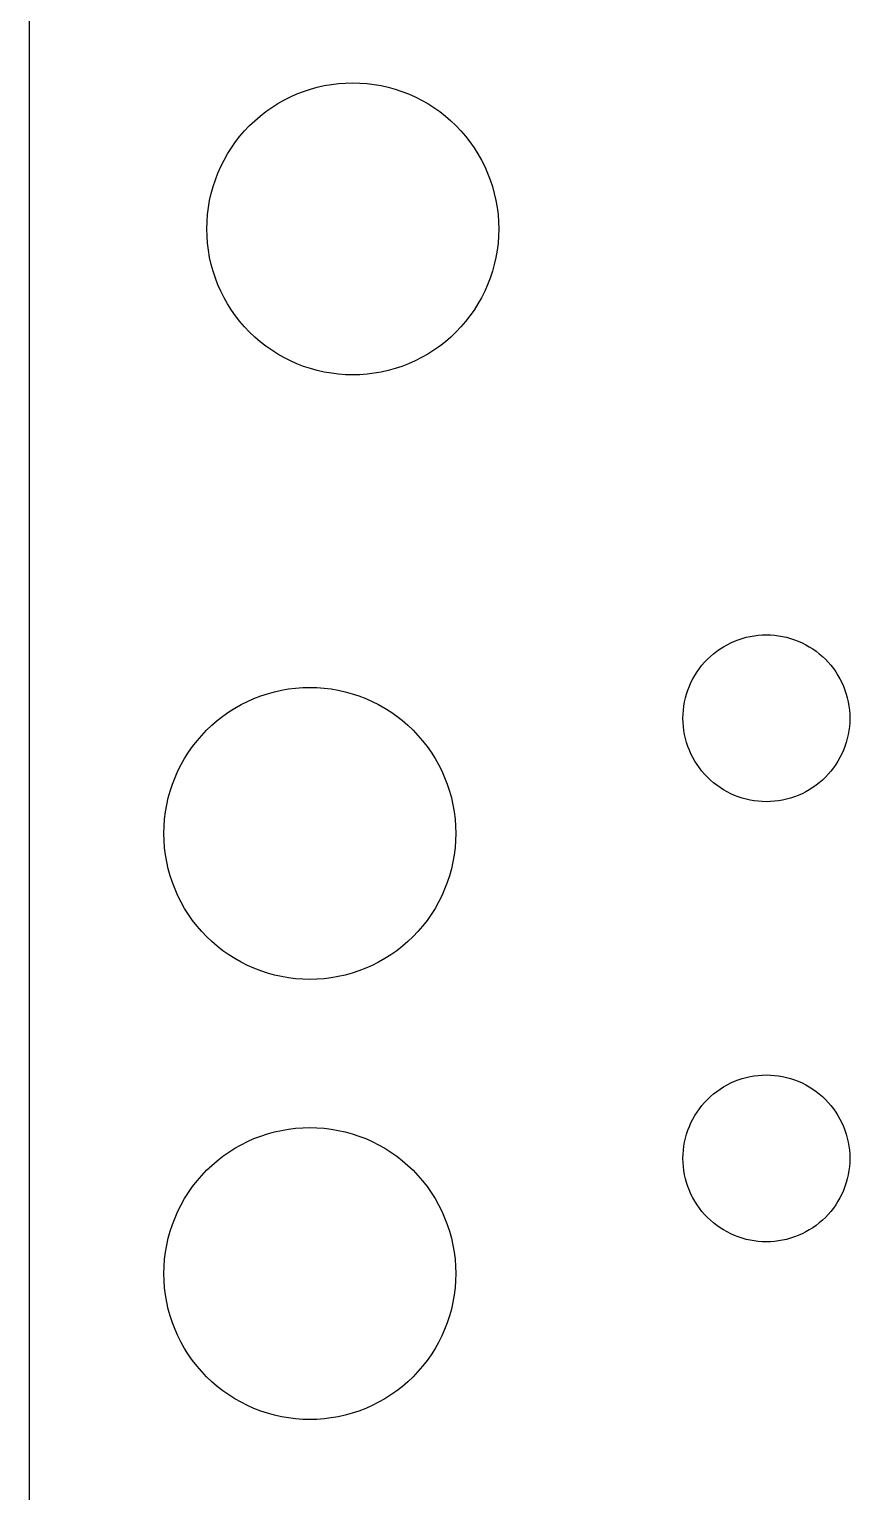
# Model space of a CAD drawing. Header units: metres. Extents: x -41 to 0, y -128 to 0.
# Drawn here: x -40.64 to -20.96, y -96.93 to -61.88 of the extents above; entities that cross this region are included whole.
import ezdxf

# ---------------------------------------------------------------- set-up
doc = ezdxf.new("R2010")
doc.units = ezdxf.units.M

msp = doc.modelspace()

# ---------------------------------------------------------------- linework, layer by layer
for p, q in [((-40.64, 0), (-40.64, -128.5)), ((-34.3764, -63.496), (-34.2194, -63.4264)), ((-34.2194, -63.4264), (-34.0591, -63.3646)), ((-34.0591, -63.3646), (-33.896, -63.3107)), ((-33.896, -63.3107), (-33.7304, -63.2649)), ((-33.7304, -63.2649), (-33.5628, -63.2272)), ((-33.5628, -63.2272), (-33.3936, -63.1979)), ((-33.3936, -63.1979), (-33.2231, -63.1768)), ((-33.2231, -63.1768), (-33.0517, -63.1642)), ((-33.0517, -63.1642), (-32.88, -63.16)), ((-32.88, -63.16), (-32.7083, -63.1642)), ((-32.7083, -63.1642), (-32.5369, -63.1768)), ((-32.5369, -63.1768), (-32.3664, -63.1979)), ((-32.3664, -63.1979), (-32.1972, -63.2272)), ((-32.1972, -63.2272), (-32.0296, -63.2649)), ((-32.0296, -63.2649), (-31.864, -63.3107)), ((-31.864, -63.3107), (-31.7009, -63.3646)), ((-31.7009, -63.3646), (-31.5406, -63.4264)), ((-31.5406, -63.4264), (-31.3835, -63.496)), ((-34.9649, -63.8488), (-34.8245, -63.7498)), ((-34.8245, -63.7498), (-34.6794, -63.6579)), ((-34.6794, -63.6579), (-34.5299, -63.5733)), ((-34.5299, -63.5733), (-34.3764, -63.496)), ((-31.3835, -63.496), (-31.2301, -63.5733)), ((-31.2301, -63.5733), (-31.0806, -63.6579)), ((-31.0806, -63.6579), (-30.9355, -63.7498)), ((-30.9355, -63.7498), (-30.795, -63.8488)), ((-35.3549, -64.1851), (-35.2305, -64.0667)), ((-35.2305, -64.0667), (-35.1004, -63.9545)), ((-35.1004, -63.9545), (-34.9649, -63.8488)), ((-30.795, -63.8488), (-30.6596, -63.9545)), ((-30.6596, -63.9545), (-30.5295, -64.0667)), ((-30.5295, -64.0667), (-30.4051, -64.1851)), ((-35.6912, -64.575), (-35.5855, -64.4396)), ((-35.5855, -64.4396), (-35.4733, -64.3095)), ((-35.4733, -64.3095), (-35.3549, -64.1851)), ((-30.4051, -64.1851), (-30.2867, -64.3095)), ((-30.2867, -64.3095), (-30.1745, -64.4396)), ((-30.1745, -64.4396), (-30.0688, -64.575)), ((-35.882, -64.8606), (-35.7901, -64.7155)), ((-35.7901, -64.7155), (-35.6912, -64.575)), ((-30.0688, -64.575), (-29.9698, -64.7155)), ((-29.9698, -64.7155), (-29.8779, -64.8606)), ((-36.1136, -65.3206), (-36.044, -65.1636)), ((-36.044, -65.1636), (-35.9667, -65.0101)), ((-35.9667, -65.0101), (-35.882, -64.8606)), ((-29.8779, -64.8606), (-29.7933, -65.0101)), ((-29.7933, -65.0101), (-29.716, -65.1636)), ((-29.716, -65.1636), (-29.6464, -65.3206)), ((-36.2293, -65.644), (-36.1754, -65.4809)), ((-36.1754, -65.4809), (-36.1136, -65.3206)), ((-29.6464, -65.3206), (-29.5846, -65.4809)), ((-29.5846, -65.4809), (-29.5307, -65.644)), ((-36.3127, -65.9772), (-36.2751, -65.8096)), ((-36.2751, -65.8096), (-36.2293, -65.644)), ((-29.5307, -65.644), (-29.4849, -65.8096)), ((-29.4849, -65.8096), (-29.4473, -65.9772)), ((-36.3631, -66.3169), (-36.3421, -66.1464)), ((-36.3421, -66.1464), (-36.3127, -65.9772)), ((-29.4473, -65.9772), (-29.4179, -66.1464)), ((-29.4179, -66.1464), (-29.3969, -66.3169)), ((-36.38, -66.66), (-36.3758, -66.4883)), ((-36.3758, -66.4883), (-36.3631, -66.3169)), ((-29.3969, -66.3169), (-29.3842, -66.4883)), ((-29.3842, -66.4883), (-29.38, -66.66)), ((-36.3758, -66.8317), (-36.38, -66.66)), ((-36.3631, -67.0031), (-36.3758, -66.8317)), ((-29.3842, -66.8317), (-29.3969, -67.0031)), ((-29.38, -66.66), (-29.3842, -66.8317)), ((-36.3421, -67.1736), (-36.3631, -67.0031)), ((-36.3127, -67.3428), (-36.3421, -67.1736)), ((-29.4179, -67.1736), (-29.4473, -67.3428)), ((-29.3969, -67.0031), (-29.4179, -67.1736)), ((-36.2751, -67.5104), (-36.3127, -67.3428)), ((-36.2293, -67.676), (-36.2751, -67.5104)), ((-29.4849, -67.5104), (-29.5307, -67.676)), ((-29.4473, -67.3428), (-29.4849, -67.5104)), ((-36.1754, -67.8391), (-36.2293, -67.676)), ((-36.1136, -67.9994), (-36.1754, -67.8391)), ((-36.044, -68.1564), (-36.1136, -67.9994)), ((-29.6464, -67.9994), (-29.716, -68.1564)), ((-29.5846, -67.8391), (-29.6464, -67.9994)), ((-29.5307, -67.676), (-29.5846, -67.8391)), ((-35.9667, -68.3099), (-36.044, -68.1564)), ((-35.882, -68.4594), (-35.9667, -68.3099)), ((-29.7933, -68.3099), (-29.8779, -68.4594)), ((-29.716, -68.1564), (-29.7933, -68.3099)), ((-35.7901, -68.6045), (-35.882, -68.4594)), ((-35.6912, -68.7449), (-35.7901, -68.6045)), ((-29.9698, -68.6045), (-30.0688, -68.7449)), ((-29.8779, -68.4594), (-29.9698, -68.6045)), ((-35.5855, -68.8804), (-35.6912, -68.7449)), ((-35.4733, -69.0105), (-35.5855, -68.8804)), ((-35.3549, -69.1349), (-35.4733, -69.0105)), ((-30.2867, -69.0105), (-30.4051, -69.1349)), ((-30.1745, -68.8804), (-30.2867, -69.0105)), ((-30.0688, -68.7449), (-30.1745, -68.8804)), ((-35.2305, -69.2533), (-35.3549, -69.1349)), ((-35.1004, -69.3655), (-35.2305, -69.2533)), ((-34.9649, -69.4712), (-35.1004, -69.3655)), ((-30.6596, -69.3655), (-30.795, -69.4712)), ((-30.5295, -69.2533), (-30.6596, -69.3655)), ((-30.4051, -69.1349), (-30.5295, -69.2533)), ((-34.8245, -69.5701), (-34.9649, -69.4712)), ((-34.6794, -69.662), (-34.8245, -69.5701)), ((-34.5299, -69.7467), (-34.6794, -69.662)), ((-34.3764, -69.824), (-34.5299, -69.7467)), ((-31.2301, -69.7467), (-31.3835, -69.824)), ((-31.0806, -69.662), (-31.2301, -69.7467)), ((-30.9355, -69.5701), (-31.0806, -69.662)), ((-30.795, -69.4712), (-30.9355, -69.5701)), ((-34.2194, -69.8936), (-34.3764, -69.824)), ((-34.0591, -69.9554), (-34.2194, -69.8936)), ((-33.896, -70.0093), (-34.0591, -69.9554)), ((-33.7304, -70.0551), (-33.896, -70.0093)), ((-33.5628, -70.0927), (-33.7304, -70.0551)), ((-33.3936, -70.1221), (-33.5628, -70.0927)), ((-32.1972, -70.0927), (-32.3664, -70.1221)), ((-32.0296, -70.0551), (-32.1972, -70.0927)), ((-31.864, -70.0093), (-32.0296, -70.0551)), ((-31.7009, -69.9554), (-31.864, -70.0093)), ((-31.5406, -69.8936), (-31.7009, -69.9554)), ((-31.3835, -69.824), (-31.5406, -69.8936)), ((-33.2231, -70.1431), (-33.3936, -70.1221)), ((-33.0517, -70.1558), (-33.2231, -70.1431)), ((-32.88, -70.16), (-33.0517, -70.1558)), ((-32.7083, -70.1558), (-32.88, -70.16)), ((-32.5369, -70.1431), (-32.7083, -70.1558)), ((-32.3664, -70.1221), (-32.5369, -70.1431)), ((-23.3502, -76.4284), (-23.2534, -76.4116)), ((-23.2534, -76.4116), (-23.156, -76.3996)), ((-23.156, -76.3996), (-23.0581, -76.3924)), ((-23.0581, -76.3924), (-22.96, -76.39)), ((-22.96, -76.39), (-22.8619, -76.3924)), ((-22.8619, -76.3924), (-22.764, -76.3996)), ((-22.764, -76.3996), (-22.6665, -76.4116)), ((-22.6665, -76.4116), (-22.5698, -76.4284)), ((-24.1514, -76.7836), (-24.0711, -76.7271)), ((-24.0711, -76.7271), (-23.9882, -76.6745)), ((-23.9882, -76.6745), (-23.9028, -76.6262)), ((-23.9028, -76.6262), (-23.8151, -76.582)), ((-23.8151, -76.582), (-23.7254, -76.5422)), ((-23.7254, -76.5422), (-23.6338, -76.5069)), ((-23.6338, -76.5069), (-23.5406, -76.4761)), ((-23.5406, -76.4761), (-23.446, -76.4499)), ((-23.446, -76.4499), (-23.3502, -76.4284)), ((-22.5698, -76.4284), (-22.474, -76.4499)), ((-22.474, -76.4499), (-22.3794, -76.4761)), ((-22.3794, -76.4761), (-22.2862, -76.5069)), ((-22.2862, -76.5069), (-22.1946, -76.5422)), ((-22.1946, -76.5422), (-22.1049, -76.582)), ((-22.1049, -76.582), (-22.0172, -76.6262)), ((-22.0172, -76.6262), (-21.9318, -76.6745)), ((-21.9318, -76.6745), (-21.8488, -76.7271)), ((-21.8488, -76.7271), (-21.7686, -76.7836)), ((-24.506, -77.1212), (-24.4419, -77.0469)), ((-24.4419, -77.0469), (-24.3742, -76.9758)), ((-24.3742, -76.9758), (-24.3031, -76.9081)), ((-24.3031, -76.9081), (-24.2288, -76.844)), ((-24.2288, -76.844), (-24.1514, -76.7836)), ((-21.7686, -76.7836), (-21.6912, -76.844)), ((-21.6912, -76.844), (-21.6169, -76.9081)), ((-21.6169, -76.9081), (-21.5458, -76.9758)), ((-21.5458, -76.9758), (-21.4781, -77.0469)), ((-21.4781, -77.0469), (-21.414, -77.1212)), ((-24.768, -77.5349), (-24.7238, -77.4472)), ((-24.7238, -77.4472), (-24.6754, -77.3618)), ((-24.6754, -77.3618), (-24.6229, -77.2789)), ((-24.6229, -77.2789), (-24.5664, -77.1986)), ((-24.5664, -77.1986), (-24.506, -77.1212)), ((-21.414, -77.1212), (-21.3536, -77.1986)), ((-21.3536, -77.1986), (-21.2971, -77.2789)), ((-21.2971, -77.2789), (-21.2445, -77.3618)), ((-21.2445, -77.3618), (-21.1962, -77.4472)), ((-21.1962, -77.4472), (-21.152, -77.5349)), ((-35.0891, -77.8546), (-34.926, -77.8007)), ((-34.926, -77.8007), (-34.7604, -77.7549)), ((-34.7604, -77.7549), (-34.5928, -77.7173)), ((-34.5928, -77.7173), (-34.4236, -77.6879)), ((-34.4236, -77.6879), (-34.2531, -77.6669)), ((-34.2531, -77.6669), (-34.0817, -77.6542)), ((-34.0817, -77.6542), (-33.91, -77.65)), ((-33.91, -77.65), (-33.7383, -77.6542)), ((-33.7383, -77.6542), (-33.5669, -77.6669)), ((-33.5669, -77.6669), (-33.3964, -77.6879)), ((-33.3964, -77.6879), (-33.2272, -77.7173)), ((-33.2272, -77.7173), (-33.0596, -77.7549)), ((-33.0596, -77.7549), (-32.894, -77.8007)), ((-32.894, -77.8007), (-32.7309, -77.8546)), ((-24.9001, -77.904), (-24.8739, -77.8094)), ((-24.8739, -77.8094), (-24.8431, -77.7162)), ((-24.8431, -77.7162), (-24.8078, -77.6246)), ((-24.8078, -77.6246), (-24.768, -77.5349)), ((-21.152, -77.5349), (-21.1122, -77.6246)), ((-21.1122, -77.6246), (-21.0769, -77.7162)), ((-21.0769, -77.7162), (-21.0461, -77.8094)), ((-21.0461, -77.8094), (-21.0199, -77.904)), ((-35.8545, -78.2399), (-35.7094, -78.1479)), ((-35.7094, -78.1479), (-35.5599, -78.0633)), ((-35.5599, -78.0633), (-35.4064, -77.986)), ((-35.4064, -77.986), (-35.2494, -77.9164)), ((-35.2494, -77.9164), (-35.0891, -77.8546)), ((-32.7309, -77.8546), (-32.5706, -77.9164)), ((-32.5706, -77.9164), (-32.4136, -77.986)), ((-32.4136, -77.986), (-32.2601, -78.0633)), ((-32.2601, -78.0633), (-32.1106, -78.1479)), ((-32.1106, -78.1479), (-31.9655, -78.2399)), ((-24.9504, -78.194), (-24.9383, -78.0965)), ((-24.9383, -78.0965), (-24.9216, -77.9998)), ((-24.9216, -77.9998), (-24.9001, -77.904)), ((-21.0199, -77.904), (-20.9984, -77.9998)), ((-20.9984, -77.9998), (-20.9816, -78.0965)), ((-20.9816, -78.0965), (-20.9696, -78.194)), ((-36.2605, -78.5567), (-36.1304, -78.4445)), ((-36.1304, -78.4445), (-35.9949, -78.3388)), ((-35.9949, -78.3388), (-35.8545, -78.2399)), ((-31.9655, -78.2399), (-31.825, -78.3388)), ((-31.825, -78.3388), (-31.6896, -78.4445)), ((-31.6896, -78.4445), (-31.5595, -78.5567)), ((-24.96, -78.39), (-24.9576, -78.2919)), ((-24.9576, -78.4881), (-24.96, -78.39)), ((-24.9576, -78.2919), (-24.9504, -78.194)), ((-24.9504, -78.586), (-24.9576, -78.4881)), ((-20.9696, -78.194), (-20.9624, -78.2919)), ((-20.9624, -78.4881), (-20.9696, -78.586)), ((-20.9624, -78.2919), (-20.96, -78.39)), ((-20.96, -78.39), (-20.9624, -78.4881)), ((-36.6155, -78.9296), (-36.5033, -78.7995)), ((-36.5033, -78.7995), (-36.3849, -78.6751)), ((-36.3849, -78.6751), (-36.2605, -78.5567)), ((-31.5595, -78.5567), (-31.4351, -78.6751)), ((-31.4351, -78.6751), (-31.3167, -78.7995)), ((-31.3167, -78.7995), (-31.2045, -78.9296)), ((-24.9383, -78.6835), (-24.9504, -78.586)), ((-24.9216, -78.7802), (-24.9383, -78.6835)), ((-24.9001, -78.876), (-24.9216, -78.7802)), ((-20.9984, -78.7802), (-21.0199, -78.876)), ((-20.9816, -78.6835), (-20.9984, -78.7802)), ((-20.9696, -78.586), (-20.9816, -78.6835)), ((-36.912, -79.3506), (-36.8201, -79.2055)), ((-36.8201, -79.2055), (-36.7212, -79.065)), ((-36.7212, -79.065), (-36.6155, -78.9296)), ((-31.2045, -78.9296), (-31.0988, -79.065)), ((-31.0988, -79.065), (-30.9998, -79.2055)), ((-30.9998, -79.2055), (-30.9079, -79.3506)), ((-24.8739, -78.9706), (-24.9001, -78.876)), ((-24.8431, -79.0638), (-24.8739, -78.9706)), ((-24.8078, -79.1554), (-24.8431, -79.0638)), ((-24.768, -79.2451), (-24.8078, -79.1554)), ((-21.1122, -79.1554), (-21.152, -79.2451)), ((-21.0769, -79.0638), (-21.1122, -79.1554)), ((-21.0461, -78.9706), (-21.0769, -79.0638)), ((-21.0199, -78.876), (-21.0461, -78.9706)), ((-37.074, -79.6535), (-36.9967, -79.5001)), ((-36.9967, -79.5001), (-36.912, -79.3506)), ((-30.9079, -79.3506), (-30.8233, -79.5001)), ((-30.8233, -79.5001), (-30.746, -79.6535)), ((-24.7238, -79.3328), (-24.768, -79.2451)), ((-24.6754, -79.4182), (-24.7238, -79.3328)), ((-24.6229, -79.5011), (-24.6754, -79.4182)), ((-24.5664, -79.5814), (-24.6229, -79.5011)), ((-21.2971, -79.5011), (-21.3536, -79.5814)), ((-21.2445, -79.4182), (-21.2971, -79.5011)), ((-21.1962, -79.3328), (-21.2445, -79.4182)), ((-21.152, -79.2451), (-21.1962, -79.3328)), ((-37.2054, -79.9709), (-37.1436, -79.8106)), ((-37.1436, -79.8106), (-37.074, -79.6535)), ((-30.746, -79.6535), (-30.6764, -79.8106)), ((-30.6764, -79.8106), (-30.6146, -79.9709)), ((-24.506, -79.6588), (-24.5664, -79.5814)), ((-24.4419, -79.7331), (-24.506, -79.6588)), ((-24.3742, -79.8042), (-24.4419, -79.7331)), ((-24.3031, -79.8719), (-24.3742, -79.8042)), ((-24.2288, -79.936), (-24.3031, -79.8719)), ((-21.6169, -79.8719), (-21.6912, -79.936)), ((-21.5458, -79.8042), (-21.6169, -79.8719)), ((-21.4781, -79.7331), (-21.5458, -79.8042)), ((-21.414, -79.6588), (-21.4781, -79.7331)), ((-21.3536, -79.5814), (-21.414, -79.6588)), ((-37.3051, -80.2996), (-37.2593, -80.134)), ((-37.2593, -80.134), (-37.2054, -79.9709)), ((-30.6146, -79.9709), (-30.5607, -80.134)), ((-30.5607, -80.134), (-30.5149, -80.2996)), ((-24.1514, -79.9964), (-24.2288, -79.936)), ((-24.0711, -80.0529), (-24.1514, -79.9964)), ((-23.9882, -80.1055), (-24.0711, -80.0529)), ((-23.9028, -80.1538), (-23.9882, -80.1055)), ((-23.8151, -80.198), (-23.9028, -80.1538)), ((-23.7254, -80.2378), (-23.8151, -80.198)), ((-23.6338, -80.2731), (-23.7254, -80.2378)), ((-23.5406, -80.3039), (-23.6338, -80.2731)), ((-22.2862, -80.2731), (-22.3794, -80.3039)), ((-22.1946, -80.2378), (-22.2862, -80.2731)), ((-22.1049, -80.198), (-22.1946, -80.2378)), ((-22.0172, -80.1538), (-22.1049, -80.198)), ((-21.9318, -80.1055), (-22.0172, -80.1538)), ((-21.8488, -80.0529), (-21.9318, -80.1055)), ((-21.7686, -79.9964), (-21.8488, -80.0529)), ((-21.6912, -79.936), (-21.7686, -79.9964)), ((-37.3721, -80.6364), (-37.3427, -80.4672)), ((-37.3427, -80.4672), (-37.3051, -80.2996)), ((-30.5149, -80.2996), (-30.4772, -80.4672)), ((-30.4772, -80.4672), (-30.4479, -80.6364)), ((-23.446, -80.3301), (-23.5406, -80.3039)), ((-23.3502, -80.3516), (-23.446, -80.3301)), ((-23.2534, -80.3683), (-23.3502, -80.3516)), ((-23.156, -80.3804), (-23.2534, -80.3683)), ((-23.0581, -80.3876), (-23.156, -80.3804)), ((-22.96, -80.39), (-23.0581, -80.3876)), ((-22.8619, -80.3876), (-22.96, -80.39)), ((-22.764, -80.3804), (-22.8619, -80.3876)), ((-22.6665, -80.3683), (-22.764, -80.3804)), ((-22.5698, -80.3516), (-22.6665, -80.3683)), ((-22.474, -80.3301), (-22.5698, -80.3516)), ((-22.3794, -80.3039), (-22.474, -80.3301)), ((-37.4058, -80.9783), (-37.3931, -80.8069)), ((-37.3931, -80.8069), (-37.3721, -80.6364)), ((-30.4479, -80.6364), (-30.4268, -80.8069)), ((-30.4268, -80.8069), (-30.4142, -80.9783)), ((-37.41, -81.15), (-37.4058, -80.9783)), ((-37.4058, -81.3217), (-37.41, -81.15)), ((-37.3931, -81.4931), (-37.4058, -81.3217)), ((-30.4142, -81.3217), (-30.4268, -81.4931)), ((-30.4142, -80.9783), (-30.41, -81.15)), ((-30.41, -81.15), (-30.4142, -81.3217)), ((-37.3721, -81.6636), (-37.3931, -81.4931)), ((-37.3427, -81.8328), (-37.3721, -81.6636)), ((-30.4479, -81.6636), (-30.4772, -81.8328)), ((-30.4268, -81.4931), (-30.4479, -81.6636)), ((-37.3051, -82.0004), (-37.3427, -81.8328)), ((-37.2593, -82.166), (-37.3051, -82.0004)), ((-30.5149, -82.0004), (-30.5607, -82.166)), ((-30.4772, -81.8328), (-30.5149, -82.0004)), ((-37.2054, -82.3291), (-37.2593, -82.166)), ((-37.1436, -82.4894), (-37.2054, -82.3291)), ((-30.6146, -82.3291), (-30.6764, -82.4894)), ((-30.5607, -82.166), (-30.6146, -82.3291)), ((-37.074, -82.6464), (-37.1436, -82.4894)), ((-36.9967, -82.7999), (-37.074, -82.6464)), ((-30.746, -82.6464), (-30.8233, -82.7999)), ((-30.6764, -82.4894), (-30.746, -82.6464)), ((-36.912, -82.9494), (-36.9967, -82.7999)), ((-36.8201, -83.0945), (-36.912, -82.9494)), ((-30.9079, -82.9494), (-30.9998, -83.0945)), ((-30.8233, -82.7999), (-30.9079, -82.9494)), ((-36.7212, -83.2349), (-36.8201, -83.0945)), ((-36.6155, -83.3704), (-36.7212, -83.2349)), ((-36.5033, -83.5005), (-36.6155, -83.3704)), ((-31.2045, -83.3704), (-31.3167, -83.5005)), ((-31.0988, -83.2349), (-31.2045, -83.3704)), ((-30.9998, -83.0945), (-31.0988, -83.2349)), ((-36.3849, -83.6249), (-36.5033, -83.5005)), ((-36.2605, -83.7433), (-36.3849, -83.6249)), ((-36.1304, -83.8555), (-36.2605, -83.7433)), ((-31.5595, -83.7433), (-31.6896, -83.8555)), ((-31.4351, -83.6249), (-31.5595, -83.7433)), ((-31.3167, -83.5005), (-31.4351, -83.6249)), ((-35.9949, -83.9612), (-36.1304, -83.8555)), ((-35.8545, -84.0601), (-35.9949, -83.9612)), ((-35.7094, -84.1521), (-35.8545, -84.0601)), ((-31.9655, -84.0601), (-32.1106, -84.1521)), ((-31.825, -83.9612), (-31.9655, -84.0601)), ((-31.6896, -83.8555), (-31.825, -83.9612)), ((-35.5599, -84.2367), (-35.7094, -84.1521)), ((-35.4064, -84.314), (-35.5599, -84.2367)), ((-35.2494, -84.3836), (-35.4064, -84.314)), ((-35.0891, -84.4454), (-35.2494, -84.3836)), ((-34.926, -84.4993), (-35.0891, -84.4454)), ((-32.7309, -84.4454), (-32.894, -84.4993)), ((-32.5706, -84.3836), (-32.7309, -84.4454)), ((-32.4136, -84.314), (-32.5706, -84.3836)), ((-32.2601, -84.2367), (-32.4136, -84.314)), ((-32.1106, -84.1521), (-32.2601, -84.2367)), ((-34.7604, -84.5451), (-34.926, -84.4993)), ((-34.5928, -84.5827), (-34.7604, -84.5451)), ((-34.4236, -84.6121), (-34.5928, -84.5827)), ((-34.2531, -84.6331), (-34.4236, -84.6121)), ((-34.0817, -84.6458), (-34.2531, -84.6331)), ((-33.91, -84.65), (-34.0817, -84.6458)), ((-33.7383, -84.6458), (-33.91, -84.65)), ((-33.5669, -84.6331), (-33.7383, -84.6458)), ((-33.3964, -84.6121), (-33.5669, -84.6331)), ((-33.2272, -84.5827), (-33.3964, -84.6121)), ((-33.0596, -84.5451), (-33.2272, -84.5827)), ((-32.894, -84.4993), (-33.0596, -84.5451)), ((-24.1514, -87.3336), (-24.0711, -87.2771)), ((-24.0711, -87.2771), (-23.9882, -87.2245)), ((-23.9882, -87.2245), (-23.9028, -87.1761)), ((-23.9028, -87.1761), (-23.8151, -87.132)), ((-23.8151, -87.132), (-23.7254, -87.0922)), ((-23.7254, -87.0922), (-23.6338, -87.0569)), ((-23.6338, -87.0569), (-23.5406, -87.0261)), ((-23.5406, -87.0261), (-23.446, -86.9999)), ((-23.446, -86.9999), (-23.3502, -86.9784)), ((-23.3502, -86.9784), (-23.2534, -86.9616)), ((-23.2534, -86.9616), (-23.156, -86.9496)), ((-23.156, -86.9496), (-23.0581, -86.9424)), ((-23.0581, -86.9424), (-22.96, -86.94)), ((-22.96, -86.94), (-22.8619, -86.9424)), ((-22.8619, -86.9424), (-22.764, -86.9496)), ((-22.764, -86.9496), (-22.6665, -86.9616)), ((-22.6665, -86.9616), (-22.5698, -86.9784)), ((-22.5698, -86.9784), (-22.474, -86.9999)), ((-22.474, -86.9999), (-22.3794, -87.0261)), ((-22.3794, -87.0261), (-22.2862, -87.0569)), ((-22.2862, -87.0569), (-22.1946, -87.0922)), ((-22.1946, -87.0922), (-22.1049, -87.132)), ((-22.1049, -87.132), (-22.0172, -87.1761)), ((-22.0172, -87.1761), (-21.9318, -87.2245)), ((-21.9318, -87.2245), (-21.8488, -87.2771)), ((-21.8488, -87.2771), (-21.7686, -87.3336)), ((-24.506, -87.6712), (-24.4419, -87.5969)), ((-24.4419, -87.5969), (-24.3742, -87.5258)), ((-24.3742, -87.5258), (-24.3031, -87.4581)), ((-24.3031, -87.4581), (-24.2288, -87.394)), ((-24.2288, -87.394), (-24.1514, -87.3336)), ((-21.7686, -87.3336), (-21.6912, -87.394)), ((-21.6912, -87.394), (-21.6169, -87.4581)), ((-21.6169, -87.4581), (-21.5458, -87.5258)), ((-21.5458, -87.5258), (-21.4781, -87.5969)), ((-21.4781, -87.5969), (-21.414, -87.6712)), ((-24.7238, -87.9972), (-24.6754, -87.9118)), ((-24.6754, -87.9118), (-24.6229, -87.8289)), ((-24.6229, -87.8289), (-24.5664, -87.7486)), ((-24.5664, -87.7486), (-24.506, -87.6712)), ((-21.414, -87.6712), (-21.3536, -87.7486)), ((-21.3536, -87.7486), (-21.2971, -87.8289)), ((-21.2971, -87.8289), (-21.2445, -87.9118)), ((-21.2445, -87.9118), (-21.1962, -87.9972)), ((-34.926, -88.3507), (-34.7604, -88.3049)), ((-34.7604, -88.3049), (-34.5928, -88.2672)), ((-34.5928, -88.2672), (-34.4236, -88.2379)), ((-34.4236, -88.2379), (-34.2531, -88.2168)), ((-34.2531, -88.2168), (-34.0817, -88.2042)), ((-34.0817, -88.2042), (-33.91, -88.2)), ((-33.91, -88.2), (-33.7383, -88.2042)), ((-33.7383, -88.2042), (-33.5669, -88.2168)), ((-33.5669, -88.2168), (-33.3964, -88.2379)), ((-33.3964, -88.2379), (-33.2272, -88.2672)), ((-33.2272, -88.2672), (-33.0596, -88.3049)), ((-33.0596, -88.3049), (-32.894, -88.3507)), ((-24.8739, -88.3594), (-24.8431, -88.2662)), ((-24.8431, -88.2662), (-24.8078, -88.1746)), ((-24.8078, -88.1746), (-24.768, -88.0849)), ((-24.768, -88.0849), (-24.7238, -87.9972)), ((-21.1962, -87.9972), (-21.152, -88.0849)), ((-21.152, -88.0849), (-21.1122, -88.1746)), ((-21.1122, -88.1746), (-21.0769, -88.2662)), ((-21.0769, -88.2662), (-21.0461, -88.3594)), ((-35.7094, -88.698), (-35.5599, -88.6133)), ((-35.5599, -88.6133), (-35.4064, -88.536)), ((-35.4064, -88.536), (-35.2494, -88.4664)), ((-35.2494, -88.4664), (-35.0891, -88.4046)), ((-35.0891, -88.4046), (-34.926, -88.3507)), ((-32.894, -88.3507), (-32.7309, -88.4046)), ((-32.7309, -88.4046), (-32.5706, -88.4664)), ((-32.5706, -88.4664), (-32.4136, -88.536)), ((-32.4136, -88.536), (-32.2601, -88.6133)), ((-32.2601, -88.6133), (-32.1106, -88.698)), ((-24.9504, -88.744), (-24.9383, -88.6465)), ((-24.9383, -88.6465), (-24.9216, -88.5498)), ((-24.9216, -88.5498), (-24.9001, -88.454)), ((-24.9001, -88.454), (-24.8739, -88.3594)), ((-21.0461, -88.3594), (-21.0199, -88.454)), ((-21.0199, -88.454), (-20.9984, -88.5498)), ((-20.9984, -88.5498), (-20.9816, -88.6465)), ((-20.9816, -88.6465), (-20.9696, -88.744)), ((-36.2605, -89.1067), (-36.1304, -88.9945)), ((-36.1304, -88.9945), (-35.9949, -88.8888)), ((-35.9949, -88.8888), (-35.8545, -88.7899)), ((-35.8545, -88.7899), (-35.7094, -88.698)), ((-32.1106, -88.698), (-31.9655, -88.7899)), ((-31.9655, -88.7899), (-31.825, -88.8888)), ((-31.825, -88.8888), (-31.6896, -88.9945)), ((-31.6896, -88.9945), (-31.5595, -89.1067)), ((-24.96, -88.94), (-24.9576, -88.8419)), ((-24.9576, -89.0381), (-24.96, -88.94)), ((-24.9576, -88.8419), (-24.9504, -88.744)), ((-24.9504, -89.136), (-24.9576, -89.0381)), ((-20.9696, -88.744), (-20.9624, -88.8419)), ((-20.9624, -89.0381), (-20.9696, -89.136)), ((-20.9624, -88.8419), (-20.96, -88.94)), ((-20.96, -88.94), (-20.9624, -89.0381)), ((-36.6155, -89.4796), (-36.5033, -89.3495)), ((-36.5033, -89.3495), (-36.3849, -89.2251)), ((-36.3849, -89.2251), (-36.2605, -89.1067)), ((-31.5595, -89.1067), (-31.4351, -89.2251)), ((-31.4351, -89.2251), (-31.3167, -89.3495)), ((-31.3167, -89.3495), (-31.2045, -89.4796)), ((-24.9383, -89.2335), (-24.9504, -89.136)), ((-24.9216, -89.3302), (-24.9383, -89.2335)), ((-24.9001, -89.4259), (-24.9216, -89.3302)), ((-20.9984, -89.3302), (-21.0199, -89.4259)), ((-20.9816, -89.2335), (-20.9984, -89.3302)), ((-20.9696, -89.136), (-20.9816, -89.2335)), ((-36.8201, -89.7555), (-36.7212, -89.6151)), ((-36.7212, -89.6151), (-36.6155, -89.4796)), ((-31.2045, -89.4796), (-31.0988, -89.6151)), ((-31.0988, -89.6151), (-30.9998, -89.7555)), ((-24.8739, -89.5206), (-24.9001, -89.4259)), ((-24.8431, -89.6138), (-24.8739, -89.5206)), ((-24.8078, -89.7054), (-24.8431, -89.6138)), ((-24.768, -89.7951), (-24.8078, -89.7054)), ((-21.1122, -89.7054), (-21.152, -89.7951)), ((-21.0769, -89.6138), (-21.1122, -89.7054)), ((-21.0461, -89.5206), (-21.0769, -89.6138)), ((-21.0199, -89.4259), (-21.0461, -89.5206)), ((-37.074, -90.2036), (-36.9967, -90.0501)), ((-36.9967, -90.0501), (-36.912, -89.9006)), ((-36.912, -89.9006), (-36.8201, -89.7555)), ((-30.9998, -89.7555), (-30.9079, -89.9006)), ((-30.9079, -89.9006), (-30.8233, -90.0501)), ((-30.8233, -90.0501), (-30.746, -90.2036)), ((-24.7238, -89.8828), (-24.768, -89.7951)), ((-24.6754, -89.9682), (-24.7238, -89.8828)), ((-24.6229, -90.0511), (-24.6754, -89.9682)), ((-24.5664, -90.1314), (-24.6229, -90.0511)), ((-21.2971, -90.0511), (-21.3536, -90.1314)), ((-21.2445, -89.9682), (-21.2971, -90.0511)), ((-21.1962, -89.8828), (-21.2445, -89.9682)), ((-21.152, -89.7951), (-21.1962, -89.8828)), ((-37.2054, -90.5209), (-37.1436, -90.3606)), ((-37.1436, -90.3606), (-37.074, -90.2036)), ((-30.746, -90.2036), (-30.6764, -90.3606)), ((-30.6764, -90.3606), (-30.6146, -90.5209)), ((-24.506, -90.2088), (-24.5664, -90.1314)), ((-24.4419, -90.2831), (-24.506, -90.2088)), ((-24.3742, -90.3542), (-24.4419, -90.2831)), ((-24.3031, -90.4219), (-24.3742, -90.3542)), ((-24.2288, -90.486), (-24.3031, -90.4219)), ((-21.6169, -90.4219), (-21.6912, -90.486)), ((-21.5458, -90.3542), (-21.6169, -90.4219)), ((-21.4781, -90.2831), (-21.5458, -90.3542)), ((-21.414, -90.2088), (-21.4781, -90.2831)), ((-21.3536, -90.1314), (-21.414, -90.2088)), ((-37.3051, -90.8496), (-37.2593, -90.684)), ((-37.2593, -90.684), (-37.2054, -90.5209)), ((-30.6146, -90.5209), (-30.5607, -90.684)), ((-30.5607, -90.684), (-30.5149, -90.8496)), ((-24.1514, -90.5464), (-24.2288, -90.486)), ((-24.0711, -90.6029), (-24.1514, -90.5464)), ((-23.9882, -90.6555), (-24.0711, -90.6029)), ((-23.9028, -90.7038), (-23.9882, -90.6555)), ((-23.8151, -90.748), (-23.9028, -90.7038)), ((-23.7254, -90.7878), (-23.8151, -90.748)), ((-23.6338, -90.8231), (-23.7254, -90.7878)), ((-22.1946, -90.7878), (-22.2862, -90.8231)), ((-22.1049, -90.748), (-22.1946, -90.7878)), ((-22.0172, -90.7038), (-22.1049, -90.748)), ((-21.9318, -90.6555), (-22.0172, -90.7038)), ((-21.8488, -90.6029), (-21.9318, -90.6555)), ((-21.7686, -90.5464), (-21.8488, -90.6029)), ((-21.6912, -90.486), (-21.7686, -90.5464)), ((-37.3721, -91.1864), (-37.3427, -91.0172)), ((-37.3427, -91.0172), (-37.3051, -90.8496)), ((-30.5149, -90.8496), (-30.4772, -91.0172)), ((-30.4772, -91.0172), (-30.4479, -91.1864)), ((-23.5406, -90.8539), (-23.6338, -90.8231)), ((-23.446, -90.8801), (-23.5406, -90.8539)), ((-23.3502, -90.9016), (-23.446, -90.8801)), ((-23.2534, -90.9184), (-23.3502, -90.9016)), ((-23.156, -90.9304), (-23.2534, -90.9184)), ((-23.0581, -90.9376), (-23.156, -90.9304)), ((-22.96, -90.94), (-23.0581, -90.9376)), ((-22.8619, -90.9376), (-22.96, -90.94)), ((-22.764, -90.9304), (-22.8619, -90.9376)), ((-22.6665, -90.9184), (-22.764, -90.9304)), ((-22.5698, -90.9016), (-22.6665, -90.9184)), ((-22.474, -90.8801), (-22.5698, -90.9016)), ((-22.3794, -90.8539), (-22.474, -90.8801)), ((-22.2862, -90.8231), (-22.3794, -90.8539)), ((-37.4058, -91.5283), (-37.3931, -91.3569)), ((-37.3931, -91.3569), (-37.3721, -91.1864)), ((-30.4479, -91.1864), (-30.4268, -91.3569)), ((-30.4268, -91.3569), (-30.4142, -91.5283)), ((-37.41, -91.7), (-37.4058, -91.5283)), ((-37.4058, -91.8717), (-37.41, -91.7)), ((-30.4142, -91.5283), (-30.41, -91.7)), ((-30.41, -91.7), (-30.4142, -91.8717)), ((-37.3931, -92.0431), (-37.4058, -91.8717)), ((-37.3721, -92.2135), (-37.3931, -92.0431)), ((-30.4268, -92.0431), (-30.4479, -92.2135)), ((-30.4142, -91.8717), (-30.4268, -92.0431)), ((-37.3427, -92.3828), (-37.3721, -92.2135)), ((-37.3051, -92.5504), (-37.3427, -92.3828)), ((-30.4772, -92.3828), (-30.5149, -92.5504)), ((-30.4479, -92.2135), (-30.4772, -92.3828)), ((-37.2593, -92.716), (-37.3051, -92.5504)), ((-37.2054, -92.8791), (-37.2593, -92.716)), ((-37.1436, -93.0394), (-37.2054, -92.8791)), ((-30.6146, -92.8791), (-30.6764, -93.0394)), ((-30.5607, -92.716), (-30.6146, -92.8791)), ((-30.5149, -92.5504), (-30.5607, -92.716)), ((-37.074, -93.1964), (-37.1436, -93.0394)), ((-36.9967, -93.3499), (-37.074, -93.1964)), ((-30.746, -93.1964), (-30.8233, -93.3499)), ((-30.6764, -93.0394), (-30.746, -93.1964)), ((-36.912, -93.4994), (-36.9967, -93.3499)), ((-36.8201, -93.6445), (-36.912, -93.4994)), ((-30.9079, -93.4994), (-30.9998, -93.6445)), ((-30.8233, -93.3499), (-30.9079, -93.4994)), ((-36.7212, -93.7849), (-36.8201, -93.6445)), ((-36.6155, -93.9204), (-36.7212, -93.7849)), ((-36.5033, -94.0504), (-36.6155, -93.9204)), ((-31.2045, -93.9204), (-31.3167, -94.0504)), ((-31.0988, -93.7849), (-31.2045, -93.9204)), ((-30.9998, -93.6445), (-31.0988, -93.7849)), ((-36.3849, -94.1749), (-36.5033, -94.0504)), ((-36.2605, -94.2933), (-36.3849, -94.1749)), ((-36.1304, -94.4055), (-36.2605, -94.2933)), ((-31.5595, -94.2933), (-31.6896, -94.4055)), ((-31.4351, -94.1749), (-31.5595, -94.2933)), ((-31.3167, -94.0504), (-31.4351, -94.1749)), ((-35.9949, -94.5112), (-36.1304, -94.4055)), ((-35.8545, -94.6101), (-35.9949, -94.5112)), ((-35.7094, -94.702), (-35.8545, -94.6101)), ((-31.9655, -94.6101), (-32.1106, -94.702)), ((-31.825, -94.5112), (-31.9655, -94.6101)), ((-31.6896, -94.4055), (-31.825, -94.5112)), ((-35.5599, -94.7867), (-35.7094, -94.702)), ((-35.4064, -94.864), (-35.5599, -94.7867)), ((-35.2494, -94.9336), (-35.4064, -94.864)), ((-35.0891, -94.9954), (-35.2494, -94.9336)), ((-34.926, -95.0493), (-35.0891, -94.9954)), ((-32.7309, -94.9954), (-32.894, -95.0493)), ((-32.5706, -94.9336), (-32.7309, -94.9954)), ((-32.4136, -94.864), (-32.5706, -94.9336)), ((-32.2601, -94.7867), (-32.4136, -94.864)), ((-32.1106, -94.702), (-32.2601, -94.7867)), ((-34.7604, -95.0951), (-34.926, -95.0493)), ((-34.5928, -95.1328), (-34.7604, -95.0951)), ((-34.4236, -95.1621), (-34.5928, -95.1328)), ((-34.2531, -95.1831), (-34.4236, -95.1621)), ((-34.0817, -95.1958), (-34.2531, -95.1831)), ((-33.91, -95.2), (-34.0817, -95.1958)), ((-33.7383, -95.1958), (-33.91, -95.2)), ((-33.5669, -95.1831), (-33.7383, -95.1958)), ((-33.3964, -95.1621), (-33.5669, -95.1831)), ((-33.2272, -95.1328), (-33.3964, -95.1621)), ((-33.0596, -95.0951), (-33.2272, -95.1328)), ((-32.894, -95.0493), (-33.0596, -95.0951))]:
    msp.add_line(p, q)

doc.saveas('drawing.dxf')
